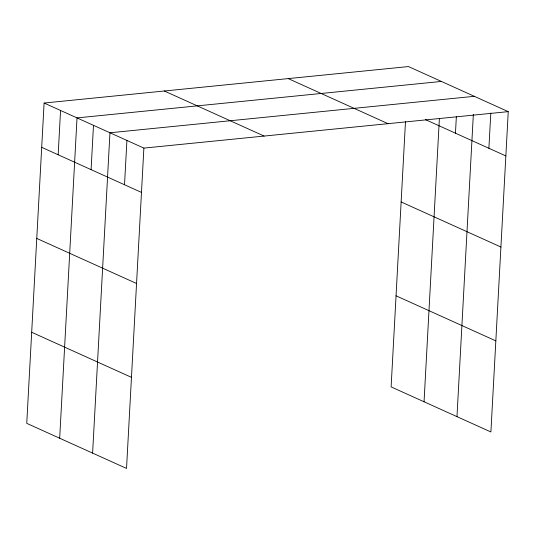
<?xml version="1.0" encoding="UTF-8"?>
<svg xmlns="http://www.w3.org/2000/svg" width="535" height="535" viewBox="0 0 535 535"><rect width="100%" height="100%" fill="white"/><g stroke="black" fill="none" stroke-linecap="round" stroke-linejoin="round"><path stroke-width="0.8" d="M44.097 103.034L26.75 423.359L126.534 468.433L143.882 148.101L44.097 103.034L408.466 66.567L508.25 111.641L490.903 431.966L391.118 386.899L405.49 121.539M58.161 154.775L60.562 110.471M59.679 438.232L77.027 117.907L441.395 81.44M91.09 169.648L93.491 125.344M92.608 453.105L109.956 132.78L474.324 96.313M124.521 184.742L126.922 140.444M424.048 401.772L439.395 118.362M455.459 133.182L456.348 116.77M456.977 416.645L473.348 114.363M488.89 148.282L490.796 112.999M143.882 148.101L508.25 111.641M425.526 119.659L505.849 155.939M288.225 78.598L388.009 123.672M164.339 90.997L264.123 136.071M401.136 201.956L500.92 247.03M396.054 295.808L495.838 340.875M41.697 147.332L141.481 192.406M36.768 238.423L136.552 283.496M31.685 332.275L131.47 377.342"/></g></svg>
